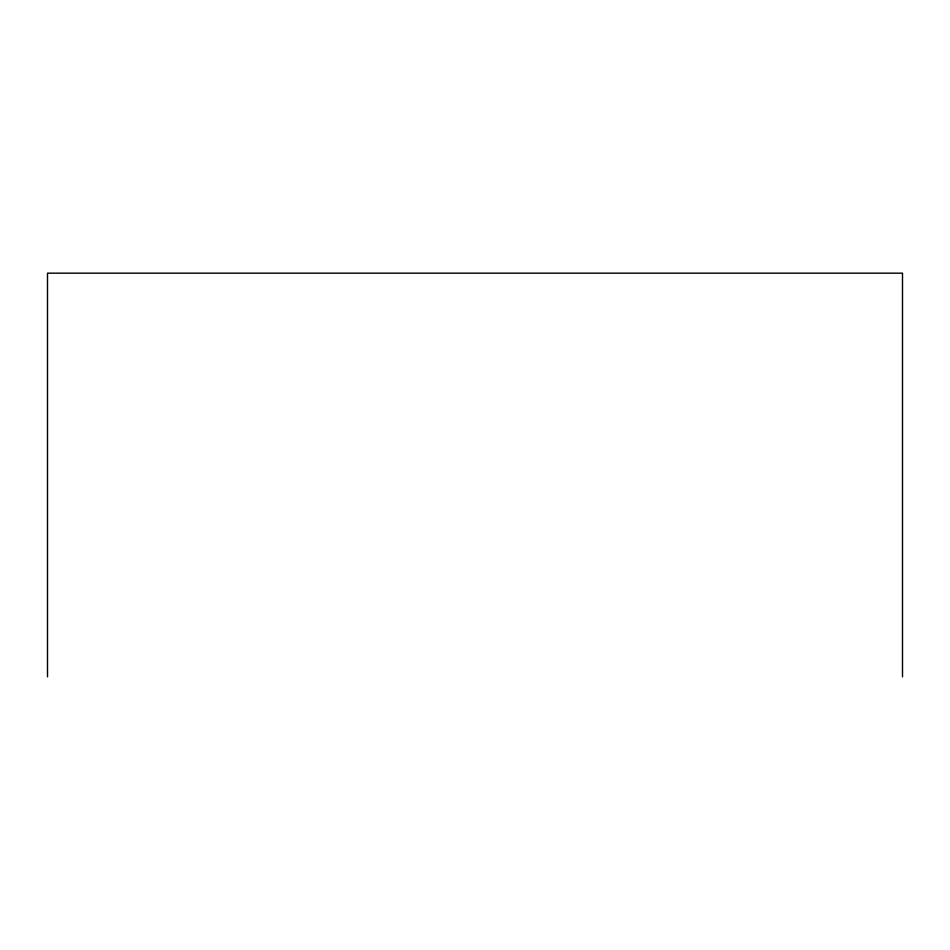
<?xml version="1.0" encoding="UTF-8"?>
<svg xmlns="http://www.w3.org/2000/svg" width="950" height="950" viewBox="0 0 950 950"><rect width="100%" height="100%" fill="white"/><g stroke="black" fill="none" stroke-linecap="round" stroke-linejoin="round"><path stroke-width="1.43" d="M902.5 676.828L902.5 273.173L47.5 273.173L47.5 676.828"/></g></svg>
